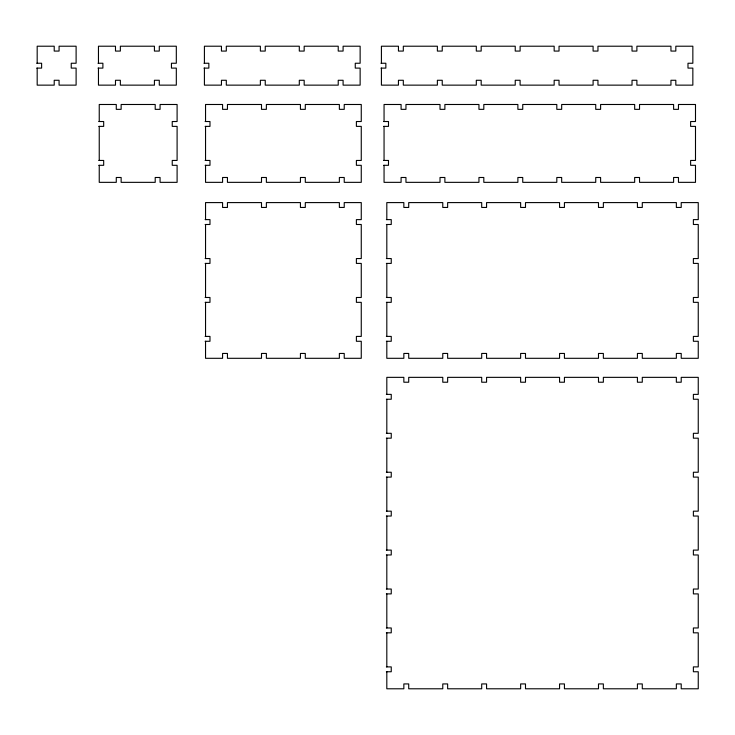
<?xml version="1.0" encoding="UTF-8"?>
<svg xmlns="http://www.w3.org/2000/svg" width="735" height="735" viewBox="0 0 735 735"><rect width="100%" height="100%" fill="white"/><g stroke="black" fill="none" stroke-linecap="round" stroke-linejoin="round"><path stroke-width="1.1" d="M36.75 63.247L41.619 63.247L41.619 68.107L36.75 68.107M98.031 63.247L102.891 63.247L102.891 68.107L98.031 68.107M203.981 63.247L208.85 63.247L208.85 68.107L203.981 68.107M380.987 63.247L385.847 63.247L385.847 68.107L380.987 68.107M98.812 121.523L103.681 121.523L103.681 126.383L98.812 126.383M205.111 121.523L209.98 121.523L209.98 126.383L205.111 126.383M383.624 121.523L388.493 121.523L388.493 126.383L383.624 126.383M98.812 160.45L103.681 160.45L103.681 165.311L98.812 165.311M205.111 160.45L209.98 160.45L209.98 165.311L205.111 165.311M383.624 160.45L388.493 160.45L388.493 165.311L383.624 165.311M205.111 219.618L209.98 219.618L209.98 224.487L205.111 224.487M386.38 219.618L391.25 219.618L391.25 224.487L386.38 224.487M205.111 258.555L209.98 258.555L209.98 263.415L205.111 263.415M386.38 258.555L391.25 258.555L391.25 263.415L386.38 263.415M205.111 297.482L209.98 297.482L209.98 302.342L205.111 302.342M386.38 297.482L391.25 297.482L391.25 302.342L386.38 302.342M205.111 336.409L209.98 336.409L209.98 341.279L205.111 341.279M386.38 336.409L391.25 336.409L391.25 341.279L386.38 341.279M386.38 394.383L391.25 394.383L391.25 399.252L386.38 399.252M386.38 433.31L391.25 433.31L391.25 438.179L386.38 438.179M386.38 472.247L391.25 472.247L391.25 477.107L386.38 477.107M386.38 511.174L391.25 511.174L391.25 516.043L386.38 516.043M386.38 550.102L391.25 550.102L391.25 554.971L386.38 554.971M386.38 589.029L391.25 589.029L391.25 593.898L386.38 593.898M386.38 627.966L391.25 627.966L391.25 632.826L386.38 632.826M386.38 666.893L391.25 666.893L391.25 671.753L386.38 671.753M386.812 219.618L386.812 202.594L403.846 202.594L403.846 207.454L408.715 207.454L408.715 202.594L442.773 202.594L442.773 207.454L447.643 207.454L447.643 202.594L481.701 202.594L481.701 207.454L486.57 207.454L486.57 202.594L520.637 202.594L520.637 207.454L525.497 207.454L525.497 202.594L559.565 202.594L559.565 207.454L564.434 207.454L564.434 202.594L598.492 202.594L598.492 207.454L603.361 207.454L603.361 202.594L637.42 202.594L637.42 207.454L642.289 207.454L642.289 202.594L676.356 202.594L676.356 207.454L681.216 207.454L681.216 202.594L698.25 202.594L698.25 219.618L693.381 219.618L693.381 224.487L698.25 224.487L698.25 258.555L693.381 258.555L693.381 263.415L698.25 263.415L698.25 297.482L693.381 297.482L693.381 302.342L698.25 302.342L698.25 336.409L693.381 336.409L693.381 341.279L698.25 341.279L698.25 358.303L681.216 358.303L681.216 353.443L676.356 353.443L676.356 358.303L642.289 358.303L642.289 353.443L637.42 353.443L637.42 358.303L603.361 358.303L603.361 353.443L598.492 353.443L598.492 358.303L564.434 358.303L564.434 353.443L559.565 353.443L559.565 358.303L525.497 358.303L525.497 353.443L520.637 353.443L520.637 358.303L486.57 358.303L486.57 353.443L481.701 353.443L481.701 358.303L447.643 358.303L447.643 353.443L442.773 353.443L442.773 358.303L408.715 358.303L408.715 353.443L403.846 353.443L403.846 358.303L386.812 358.303L386.812 341.279M386.812 224.487L386.812 258.555M386.812 263.415L386.812 297.482M386.812 302.342L386.812 336.409M386.812 394.383L386.812 377.349L403.846 377.349L403.846 382.218L408.715 382.218L408.715 377.349L442.773 377.349L442.773 382.218L447.643 382.218L447.643 377.349L481.701 377.349L481.701 382.218L486.57 382.218L486.57 377.349L520.637 377.349L520.637 382.218L525.497 382.218L525.497 377.349L559.565 377.349L559.565 382.218L564.434 382.218L564.434 377.349L598.492 377.349L598.492 382.218L603.361 382.218L603.361 377.349L637.42 377.349L637.42 382.218L642.289 382.218L642.289 377.349L676.356 377.349L676.356 382.218L681.216 382.218L681.216 377.349L698.25 377.349L698.25 394.383L693.381 394.383L693.381 399.252L698.25 399.252L698.25 433.31L693.381 433.31L693.381 438.179L698.25 438.179L698.25 472.247L693.381 472.247L693.381 477.107L698.25 477.107L698.25 511.174L693.381 511.174L693.381 516.043L698.25 516.043L698.25 550.102L693.381 550.102L693.381 554.971L698.25 554.971L698.25 589.029L693.381 589.029L693.381 593.898L698.25 593.898L698.25 627.966L693.381 627.966L693.381 632.826L698.25 632.826L698.25 666.893L693.381 666.893L693.381 671.753L698.25 671.753L698.25 688.787L681.216 688.787L681.216 683.927L676.356 683.927L676.356 688.787L642.289 688.787L642.289 683.927L637.42 683.927L637.42 688.787L603.361 688.787L603.361 683.927L598.492 683.927L598.492 688.787L564.434 688.787L564.434 683.927L559.565 683.927L559.565 688.787L525.497 688.787L525.497 683.927L520.637 683.927L520.637 688.787L486.57 688.787L486.57 683.927L481.701 683.927L481.701 688.787L447.643 688.787L447.643 683.927L442.773 683.927L442.773 688.787L408.715 688.787L408.715 683.927L403.846 683.927L403.846 688.787L386.812 688.787L386.812 671.753M386.812 399.252L386.812 433.31M386.812 438.179L386.812 472.247M386.812 477.107L386.812 511.174M386.812 516.043L386.812 550.102M386.812 554.971L386.812 589.029M386.812 593.898L386.812 627.966M386.812 632.826L386.812 666.893M384.056 121.523L384.056 104.489L401.089 104.489L401.089 109.35L405.959 109.35L405.959 104.489L440.017 104.489L440.017 109.35L444.886 109.35L444.886 104.489L478.954 104.489L478.954 109.35L483.814 109.35L483.814 104.489L517.881 104.489L517.881 109.35L522.741 109.35L522.741 104.489L556.808 104.489L556.808 109.35L561.678 109.35L561.678 104.489L595.736 104.489L595.736 109.35L600.605 109.35L600.605 104.489L634.663 104.489L634.663 109.35L639.533 109.35L639.533 104.489L673.6 104.489L673.6 109.35L678.46 109.35L678.46 104.489L695.494 104.489L695.494 121.523L690.624 121.523L690.624 126.383L695.494 126.383L695.494 160.45L690.624 160.45L690.624 165.311L695.494 165.311L695.494 182.344L678.46 182.344L678.46 177.484L673.6 177.484L673.6 182.344L639.533 182.344L639.533 177.484L634.663 177.484L634.663 182.344L600.605 182.344L600.605 177.484L595.736 177.484L595.736 182.344L561.678 182.344L561.678 177.484L556.808 177.484L556.808 182.344L522.741 182.344L522.741 177.484L517.881 177.484L517.881 182.344L483.814 182.344L483.814 177.484L478.954 177.484L478.954 182.344L444.886 182.344L444.886 177.484L440.017 177.484L440.017 182.344L405.959 182.344L405.959 177.484L401.089 177.484L401.089 182.344L384.056 182.344L384.056 165.311M384.056 126.383L384.056 160.45M381.419 63.247L381.419 46.213L398.443 46.213L398.443 51.073L403.313 51.073L403.313 46.213L437.38 46.213L437.38 51.073L442.24 51.073L442.24 46.213L476.308 46.213L476.308 51.073L481.177 51.073L481.177 46.213L515.235 46.213L515.235 51.073L520.104 51.073L520.104 46.213L554.162 46.213L554.162 51.073L559.032 51.073L559.032 46.213L593.099 46.213L593.099 51.073L597.959 51.073L597.959 46.213L632.026 46.213L632.026 51.073L636.887 51.073L636.887 46.213L670.954 46.213L670.954 51.073L675.823 51.073L675.823 46.213L692.848 46.213L692.848 63.247L687.988 63.247L687.988 68.107L692.848 68.107L692.848 85.141L675.823 85.141L675.823 80.271L670.954 80.271L670.954 85.141L636.887 85.141L636.887 80.271L632.026 80.271L632.026 85.141L597.959 85.141L597.959 80.271L593.099 80.271L593.099 85.141L559.032 85.141L559.032 80.271L554.162 80.271L554.162 85.141L520.104 85.141L520.104 80.271L515.235 80.271L515.235 85.141L481.177 85.141L481.177 80.271L476.308 80.271L476.308 85.141L442.24 85.141L442.24 80.271L437.38 80.271L437.38 85.141L403.313 85.141L403.313 80.271L398.443 80.271L398.443 85.141L381.419 85.141L381.419 68.107M205.543 121.523L205.543 104.489L222.576 104.489L222.576 109.35L227.446 109.35L227.446 104.489L261.504 104.489L261.504 109.35L266.373 109.35L266.373 104.489L300.431 104.489L300.431 109.35L305.301 109.35L305.301 104.489L339.368 104.489L339.368 109.35L344.228 109.35L344.228 104.489L361.262 104.489L361.262 121.523L356.392 121.523L356.392 126.383L361.262 126.383L361.262 160.45L356.392 160.45L356.392 165.311L361.262 165.311L361.262 182.344L344.228 182.344L344.228 177.484L339.368 177.484L339.368 182.344L305.301 182.344L305.301 177.484L300.431 177.484L300.431 182.344L266.373 182.344L266.373 177.484L261.504 177.484L261.504 182.344L227.446 182.344L227.446 177.484L222.576 177.484L222.576 182.344L205.543 182.344L205.543 165.311M205.543 126.383L205.543 160.45M205.543 219.618L205.543 202.594L222.576 202.594L222.576 207.454L227.446 207.454L227.446 202.594L261.504 202.594L261.504 207.454L266.373 207.454L266.373 202.594L300.431 202.594L300.431 207.454L305.301 207.454L305.301 202.594L339.368 202.594L339.368 207.454L344.228 207.454L344.228 202.594L361.262 202.594L361.262 219.618L356.392 219.618L356.392 224.487L361.262 224.487L361.262 258.555L356.392 258.555L356.392 263.415L361.262 263.415L361.262 297.482L356.392 297.482L356.392 302.342L361.262 302.342L361.262 336.409L356.392 336.409L356.392 341.279L361.262 341.279L361.262 358.303L344.228 358.303L344.228 353.443L339.368 353.443L339.368 358.303L305.301 358.303L305.301 353.443L300.431 353.443L300.431 358.303L266.373 358.303L266.373 353.443L261.504 353.443L261.504 358.303L227.446 358.303L227.446 353.443L222.576 353.443L222.576 358.303L205.543 358.303L205.543 341.279M205.543 224.487L205.543 258.555M205.543 263.415L205.543 297.482M205.543 302.342L205.543 336.409M204.413 63.247L204.413 46.213L221.446 46.213L221.446 51.073L226.306 51.073L226.306 46.213L260.374 46.213L260.374 51.073L265.243 51.073L265.243 46.213L299.301 46.213L299.301 51.073L304.171 51.073L304.171 46.213L338.229 46.213L338.229 51.073L343.098 51.073L343.098 46.213L360.132 46.213L360.132 63.247L355.262 63.247L355.262 68.107L360.132 68.107L360.132 85.141L343.098 85.141L343.098 80.271L338.229 80.271L338.229 85.141L304.171 85.141L304.171 80.271L299.301 80.271L299.301 85.141L265.243 85.141L265.243 80.271L260.374 80.271L260.374 85.141L226.306 85.141L226.306 80.271L221.446 80.271L221.446 85.141L204.413 85.141L204.413 68.107M99.243 121.523L99.243 104.489L116.277 104.489L116.277 109.35L121.137 109.35L121.137 104.489L155.204 104.489L155.204 109.35L160.074 109.35L160.074 104.489L177.098 104.489L177.098 121.523L172.238 121.523L172.238 126.383L177.098 126.383L177.098 160.45L172.238 160.45L172.238 165.311L177.098 165.311L177.098 182.344L160.074 182.344L160.074 177.484L155.204 177.484L155.204 182.344L121.137 182.344L121.137 177.484L116.277 177.484L116.277 182.344L99.243 182.344L99.243 165.311M99.243 126.383L99.243 160.45M98.462 63.247L98.462 46.213L115.487 46.213L115.487 51.073L120.356 51.073L120.356 46.213L154.423 46.213L154.423 51.073L159.284 51.073L159.284 46.213L176.317 46.213L176.317 63.247L171.448 63.247L171.448 68.107L176.317 68.107L176.317 85.141L159.284 85.141L159.284 80.271L154.423 80.271L154.423 85.141L120.356 85.141L120.356 80.271L115.487 80.271L115.487 85.141L98.462 85.141L98.462 68.107M37.182 63.247L37.182 46.213L54.215 46.213L54.215 51.073L59.076 51.073L59.076 46.213L76.109 46.213L76.109 63.247L71.24 63.247L71.24 68.107L76.109 68.107L76.109 85.141L59.076 85.141L59.076 80.271L54.215 80.271L54.215 85.141L37.182 85.141L37.182 68.107"/></g></svg>
